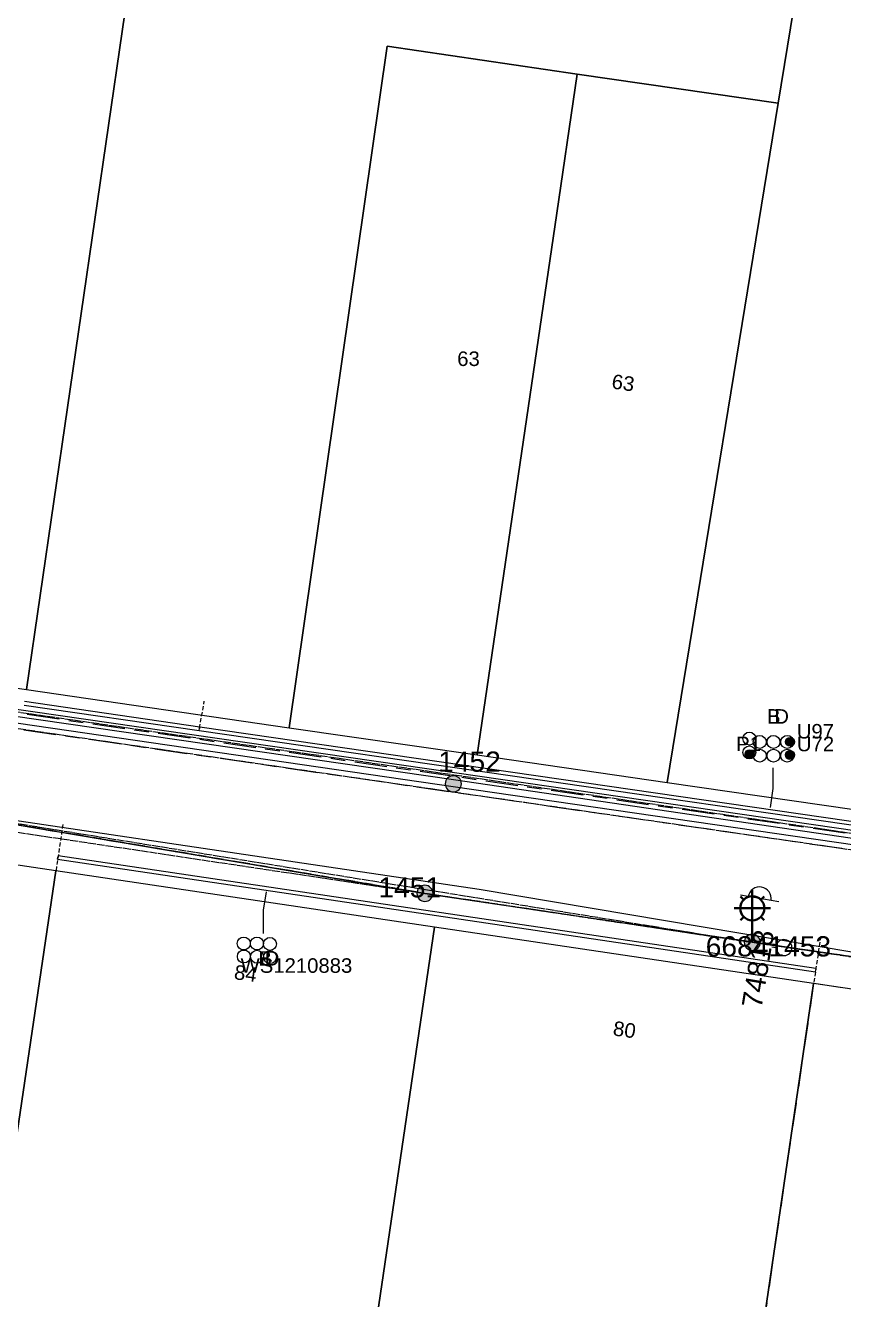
# Model space of a CAD drawing. Header units: metres. Extents: x 303290 to 305422, y 6242588 to 6244350.
# Drawn here: x 304297.7 to 304399, y 6243070.3 to 6243228.2 of the extents above; entities that cross this region are included whole.
import ezdxf
from ezdxf.enums import TextEntityAlignment as Align

# ---------------------------------------------------------------- set-up
doc = ezdxf.new("R2010")
doc.units = ezdxf.units.M
for name, pattern in [('Cable Exist OH', [1, 1, 0]), ('Cable Exist UG', [8.2, 4, -1.2, 1.8, -1.2]), ('Dash', [5, 3, -2]), ('DASHED', [0.75, 0.5, -0.25])]:
    doc.linetypes.add(name, pattern=pattern)
doc.layers.get('0').update_dxf_attribs({"color": 6})
for name, color, linetype in [('Cadastre Developer_SP_EXT', 9, 'Continuous'), ('Cadastre Land Parcels_SP_EXT', 9, 'Continuous'), ('Duct_SP_EXT', 7, 'Continuous'), ('Equip_SP_HV_EXT', 7, 'Continuous'), ('Equip_SP_LV_EXT', 7, 'Continuous'), ('Equip_SP_SL_EXT', 7, 'Continuous'), ('Mains_HV_EXT', 7, 'Continuous'), ('Mains_LV_EXT', 7, 'Continuous'), ('Mains_SL_EXT', 7, 'Continuous'), ('Mains_TR_EXT', 7, 'Continuous'), ('SupportsOH_SP_TR_HV_LV_SL_EXT', 7, 'Continuous'), ('UNKNOWN_FEATURES', 1, 'DASHED')]:
    doc.layers.add(name, color=color, linetype=linetype)
doc.styles.add('iecARIAL', font='arial.ttf', dxfattribs={"height": 2})
doc.styles.add('POLE_LABEL', font='arial.ttf')
doc.styles.get("Standard").update_dxf_attribs({"font": 'arial.ttf'})
doc.linetypes.add('Cable E OH', pattern='A,9.4,["E",Standard,S=1.7,R=0,X=0,Y=-1],0', length=9.4)
doc.linetypes.add('Cable P UG', pattern='A,6,-0.5,["P",Standard,S=1.7,R=0,X=0.5,Y=-1],-2.9', length=9.4)

# ---------------------------------------------------------------- blocks, each defined once
blk = doc.blocks.new('DUCT_EXT')
blk.add_circle((0, 0.8), 0.8)
at = {"flags": 1}
blk.add_attdef('Z', (0, 0), '', height=0.2, dxfattribs=at)
at = {"flags": 9}
for tag, p in [('DUCT_CODE', (0, 0)), ('XSECT_TYPE', (0, -0.2)), ('STATE', (0, -0.6)), ('FB_REFERENCE', (0, -0.4)), ('NOTES', (0, -0.8))]:
    blk.add_attdef(tag, text='', height=0.2, dxfattribs=at).set_placement(p, align=Align.MIDDLE_LEFT)
blk = doc.blocks.new('LV_OH_LINKS_OPEN_EXT')
for p, q in [((-0.17, 4.97), (-0.17, 5.46)), ((0.17, 4.97), (0.17, 5.46)), ((-0.17, 3), (-0.17, 2.5)), ((0.17, 3), (0.17, 2.5))]:
    blk.add_line(p, q)
blk.add_lwpolyline([(0, 2.99, 1), (0, 4.98, 1)], format="xyb", close=True)
at = {"flags": 9}
for tag, p in [('ACTUAL_STATUS', (0, 0)), ('CONSTRUCTED_VOLTAGE', (0, -0.2)), ('OPERATING_VOLTAGE', (0, -0.6)), ('ORIENTATION', (0, -0.8)), ('OWNED_BY', (0, -1)), ('STATE', (0, -1.2)), ('SWITCH_TYPE', (0, -1.4)), ('NO_PHASES', (0, -0.4)), ('USAGE', (0, -1.6)), ('LEGEND', (0, -1.8)), ('NOTES', (0, -2))]:
    blk.add_attdef(tag, text='', height=0.2, dxfattribs=at).set_placement(p, align=Align.MIDDLE_LEFT)
at = {"flags": 1}
blk.add_attdef('Z', (0, 0), '', height=0.2, dxfattribs=at)
blk = doc.blocks.new('SL_LANTERN_EXT')
at = {"lineweight": 40}
for p, q in [((0, 1.97), (0, 6.47)), ((-1.46, 5.68), (-1.06, 5.28)), ((1.46, 5.68), (1.06, 5.28)), ((-2.25, 4.22), (2.25, 4.22)), ((-1.46, 2.76), (-1.06, 3.16)), ((0, 0), (0, 2.72)), ((1.46, 2.76), (1.06, 3.16))]:
    blk.add_line(p, q, dxfattribs=at)
blk.add_circle((0, 4.22), 1.5, dxfattribs=at)
at = {"style": 'iecARIAL', "flags": 8}
blk.add_attdef('ASSET_NUM', (1.5, 1.5), '', height=2.5, dxfattribs=at)
for tag, p, height, flags in [('OPERATING_VOLTAGE', (0.98, -1.65), 0.2, 9), ('CONSTRUCTED_VOLTAGE', (0.98, -0.65), 0.2, 9), ('CONTROL_TYPE', (0.98, -0.85), 0.2, 9), ('LANTERN_PURPOSE', (0.98, -1.05), 0.2, 9), ('LANTERN_TYPE', (0.98, -1.25), 0.2, 9), ('NO_PHASES', (0.98, -1.45), 0.2, 9), ('LNUMBER', (2.18, -3.25), 2.5, 8), ('ORIENTATION', (0.98, -1.85), 0.2, 9), ('OWNED_BY', (0.98, -2.05), 0.2, 9), ('STATE', (0.98, -2.25), 0.2, 9), ('USAGE', (0.98, -2.45), 0.2, 9), ('CEXIST', (0.98, -2.65), 0.2, 9), ('CNEW', (0.98, -2.85), 0.2, 9), ('CNUMBER', (0.98, -3.05), 0.2, 9), ('CREMOVE', (0.98, -3.25), 0.2, 9), ('CREPLACE', (0.98, -3.45), 0.2, 9), ('LKINGHEIGHT', (0.98, -3.65), 0.2, 9), ('LBRACKET', (0.98, -3.85), 0.2, 9), ('LBRACKETVOCAB', (0.98, -4.05), 0.2, 9), ('LCATEGORY', (0.98, -4.25), 0.2, 9), ('LCHARGE1', (0.98, -4.45), 0.2, 9), ('LCHARGE1PERCENT', (0.98, -4.65), 0.2, 9), ('LCHARGE2', (0.98, -4.85), 0.2, 9), ('LCHARGE2PERCENT', (0.98, -5.05), 0.2, 9), ('LCHARGE3', (0.98, -5.25), 0.2, 9), ('LCHARGE3PERCENT', (0.98, -5.45), 0.2, 9), ('LEXIST', (0.98, -5.65), 0.2, 9), ('LLAMP', (0.98, -5.85), 0.2, 9), ('LLAMPVOCAB', (0.98, -6.05), 0.2, 9), ('LMAST', (0.98, -6.25), 0.2, 9), ('LMASTVOCAB', (0.98, -6.45), 0.2, 9), ('LNEW', (0.98, -6.65), 0.2, 9), ('LANTNUMBER', (0.98, -6.85), 0.2, 9), ('LOUTREACH', (0.98, -7.25), 0.2, 9), ('LOUTREACHVOCAB', (0.98, -7.45), 0.2, 9), ('LRATECODE', (0.98, -7.65), 0.2, 9), ('LREMOVE', (0.98, -7.85), 0.2, 9), ('LREPLACE', (0.98, -8.05), 0.2, 9), ('STREETNAME', (0.98, -9.25), 0.2, 9), ('SUBURB', (0.98, -9.45), 0.2, 1), ('LTYPE', (0.98, -8.25), 0.2, 9), ('LTYPEVOCAB', (0.98, -8.45), 0.2, 9), ('LEGEND', (0.98, -8.65), 0.2, 9), ('LOCATION', (0.98, -8.85), 0.2, 9), ('NOTES', (0.98, -9.05), 0.2, 9)]:
    blk.add_attdef(tag, p, '', height=height, dxfattribs=dict(flags=flags))
blk = doc.blocks.new('POLE_EXT')
blk.add_hatch(color=256).paths.add_polyline_path([(-1, 0, 1), (1, 0, 1)])
blk.add_lwpolyline([(-1, 0, 1), (1, 0, 1)], format="xyb", close=True)
for tag, height, flags, p in [('pNumber', 2.5, 8, (-17.84, 2.07)), ('OWNED_BY', 0.2, 9, (1.35, -0.4)), ('SPECIAL_USE', 0.2, 9, (1.35, -0.8)), ('STATE', 0.2, 9, (1.35, -1)), ('cLV', 0.2, 9, (1.35, -1.4)), ('hDepth', 0.2, 9, (1.35, -1.6)), ('PARENT', 0.2, 9, (1.35, -0.6)), ('USAGE', 0.2, 9, (1.35, -1.2)), ('hDia', 0.2, 9, (1.35, -1.8)), ('cHV', 0.2, 9, (1.35, -2)), ('LBRACKET', 0.2, 9, (1.35, -2.2)), ('LExisting', 0.2, 9, (1.35, -2.4)), ('LANTNUMBER', 0.2, 9, (1.35, -2.6)), ('LOther', 0.2, 9, (1.35, -2.8)), ('LRemove', 0.2, 9, (1.35, -3)), ('LEGEND', 0.2, 9, (1.35, -3.2)), ('cLinedev', 0.2, 9, (1.35, -3.4)), ('pExisting', 0.2, 9, (1.35, -3.8)), ('pFooting', 0.2, 9, (1.35, -4.4)), ('pNew', 0.2, 9, (1.35, -4.6)), ('LOCATION', 0.2, 9, (1.35, -3.6)), ('PFNUMBER', 0.2, 9, (1.35, -4)), ('NEWPFNUMBER', 0.2, 9, (1.35, -4.2)), ('pRelocate', 0.2, 9, (1.35, -5)), ('pRemove', 0.2, 9, (1.35, -5.2)), ('pReplace', 0.2, 9, (1.35, -5.4)), ('pStay', 0.2, 9, (1.35, -5.6)), ('pType', 0.2, 9, (1.35, -5.8)), ('cspan', 0.2, 9, (1.35, -6)), ('STREETNAME', 0.2, 9, (1.35, -6.2)), ('SUBURB', 0.2, 9, (1.35, -6.4)), ('OPERATED_BY', 0.2, 9, (1.36, -7.01)), ('NOTES', 0.2, 9, (1.35, -6.6)), ('MAINTAINED_BY', 0.2, 9, (1.36, -6.81))]:
    blk.add_attdef(tag, text='', height=height, dxfattribs=dict(flags=flags)).set_placement(p, align=Align.MIDDLE_LEFT)
at = {"style": 'POLE_LABEL'}
for tag, height, flags, p in [('ASSET_NUM', 2.5, 8, (2, 2)), ('STRUCTURE_PLANT_NUMBER', 0.2, 9, (1.35, 0.03)), ('STREET_CODE', 0.2, 9, (1.35, -0.2))]:
    blk.add_attdef(tag, text='', height=height, dxfattribs=dict(at, flags=flags)).set_placement(p, align=Align.MIDDLE_LEFT)
at = {"flags": 1}
blk.add_attdef('Z', (1.35, -7.33), '', height=0.2, dxfattribs=at)
blk = doc.blocks.new('HV_USL_CLOSED_EXT')
blk.add_line((2.4, 5.5), (-2.4, 5.5))
blk.add_lwpolyline([(1.44, 5.5, 0.414214), (0, 6.94, 0.414214), (-1.44, 5.5)], format="xyb")
for tag, height, flags, p in [('ASSET_NUM', 2.5, 8, (2, 2)), ('STREET_CODE', 0.2, 9, (1.5, 0)), ('ACTUAL_STATUS', 0.2, 9, (1.5, -0.2)), ('CONSTRUCTED_VOLTAGE', 0.2, 9, (1.5, -0.4)), ('OPERATING_VOLTAGE', 0.2, 9, (1.5, -0.8)), ('ORIENTATION', 0.2, 9, (1.5, -1)), ('OWNED_BY', 0.2, 9, (1.5, -1.2)), ('OPERATED_BY', 0.2, 9, (1.5, -1.4)), ('NO_PHASES', 0.2, 9, (1.5, -0.6)), ('MAINTAINED_BY', 0.2, 9, (1.5, -1.6)), ('STATE', 0.2, 9, (1.5, -1.8)), ('SWITCH_TYPE', 0.2, 9, (1.5, -2)), ('STREETNAME', 0.2, 9, (1.5, -2.8)), ('SUBURB', 0.2, 9, (1.5, -3)), ('USAGE', 0.2, 9, (1.5, -2.2)), ('LEGEND', 0.2, 9, (1.5, -2.4)), ('LOCATION', 0.2, 9, (1.5, -2.6)), ('NOTES', 0.2, 9, (1.5, -3.2)), ('Z', 0.2, 1, (1.5, -3.6)), ('LABEL_ALIGNMENT', 0.2, 9, (1.5, -3.4))]:
    blk.add_attdef(tag, text='', height=height, dxfattribs=dict(flags=flags)).set_placement(p, align=Align.MIDDLE_LEFT)
blk = doc.blocks.new('CABLE_LARGE_EXT')
h = blk.add_hatch(color=256)
edge = h.paths.add_edge_path()
edge.add_arc((0, 0.55), 0.55, 0, 360)
blk.add_circle((0, 0.55), 0.55)
at = {"flags": 1}
blk.add_attdef('Z', (0, 0), '', height=0.2, dxfattribs=at)
at = {"flags": 9}
for tag, p in [('COND_CODE', (0, 0)), ('STATE', (0, -0.4)), ('XSECT_SIZE', (0, -0.6)), ('FB_REFERENCE', (0, -0.2)), ('NOTES', (0, -0.8))]:
    blk.add_attdef(tag, text='', height=0.2, dxfattribs=at).set_placement(p, align=Align.MIDDLE_LEFT)

msp = doc.modelspace()

# ---------------------------------------------------------------- linework, layer by layer
at = {"layer": 'Cadastre Developer_SP_EXT', "linetype": 'Dash'}
msp.add_lwpolyline([(304443.12, 6243102.42), (304395.34, 6243109.51), (304374.66, 6242968.9), (304422.45, 6242961.88), (304443.12, 6243102.42)], close=True, dxfattribs=at)
at = {"layer": 'Cadastre Land Parcels_SP_EXT', "linetype": 'Continuous'}
for points in [[(304485.28, 6243387.41), (304491.96, 6243432.53), (304424.54, 6243423.69), (304390.95, 6243218.58), (304377.19, 6243134.41), (304400.34, 6243131.06), (304412.7, 6243215.24), (304436.16, 6243211.77), (304458.71, 6243208.25), (304476.13, 6243325.63), (304485.28, 6243387.41)], [(304366.05, 6243222.19), (304342.51, 6243225.64), (304330.36, 6243141.19), (304353.65, 6243137.82), (304363.27, 6243203.25), (304366.05, 6243222.19)], [(304390.95, 6243218.58), (304366.05, 6243222.19), (304363.27, 6243203.25), (304353.65, 6243137.82), (304377.19, 6243134.41), (304390.95, 6243218.58)], [(304301.44, 6243123.45), (304251.31, 6243130.95), (304250.75, 6243129.56), (304252.95, 6243104.83), (304261.33, 6243083.95), (304261.58, 6243073.07), (304253.67, 6243061), (304234.62, 6243034.19), (304228.81, 6243017.88), (304221.3, 6243001.32), (304221.48, 6242991.43), (304280.61, 6242982.72), (304301.44, 6243123.45)], [(304348.36, 6243116.48), (304301.44, 6243123.45), (304280.61, 6242982.72), (304327.64, 6242975.81), (304348.36, 6243116.48)], [(304395.34, 6243109.51), (304348.36, 6243116.48), (304327.64, 6242975.81), (304374.66, 6242968.9), (304395.34, 6243109.51)], [(304660.4, 6243057.39), (304659.8, 6243063.83), (304656.01, 6243069.07), (304650.12, 6243071.87), (304395.34, 6243109.51), (304374.66, 6242968.9), (304610.22, 6242934.37), (304638.29, 6242930.26), (304660.4, 6243057.39)]]:
    msp.add_lwpolyline(points, close=True, dxfattribs=at)
for points in [[(304324.9, 6243332.35), (304297.78, 6243145.92), (304330.36, 6243141.19), (304342.51, 6243225.64), (304366.05, 6243222.19), (304390.95, 6243218.58), (304390.95, 6243218.58), (304424.54, 6243423.69)], [(304267.47, 6243150.31), (304297.78, 6243145.92), (304324.9, 6243332.35)]]:
    msp.add_lwpolyline(points, dxfattribs=at)
at = {"layer": 'Duct_SP_EXT'}
for p, q in [((304297.5, 6243143.99), (304319.2, 6243140.85)), ((304297.57, 6243144.47), (304319.27, 6243141.32)), ((304319.2, 6243140.85), (304319.23, 6243141.09)), ((304319.2, 6243140.85), (304319.23, 6243141.09)), ((304319.2, 6243140.85), (304429.35, 6243124.89)), ((304319.27, 6243141.32), (304319.23, 6243141.09)), ((304319.27, 6243141.32), (304319.23, 6243141.09)), ((304319.27, 6243141.32), (304429.42, 6243125.36)), ((304301.65, 6243124.9), (304301.69, 6243125.14)), ((304301.65, 6243124.9), (304395.55, 6243110.95)), ((304301.72, 6243125.37), (304301.69, 6243125.14)), ((304301.72, 6243125.37), (304395.62, 6243111.42)), ((304395.55, 6243110.95), (304395.59, 6243111.19)), ((304395.62, 6243111.42), (304395.59, 6243111.19))]:
    msp.add_line(p, q, dxfattribs=at)
for points in [[(304390.3, 6243136.23), (304390.3, 6243133.67), (304389.93, 6243131.32)], [(304327.17, 6243115.71), (304327.17, 6243118.61), (304327.52, 6243120.88)]]:
    msp.add_lwpolyline(points, dxfattribs=at)
at = {"layer": 'Mains_HV_EXT', "linetype": 'Cable P UG'}
for points in [[(303316.16, 6243314.49), (303386.86, 6243281.61), (303794.29, 6243219.6), (304221.32, 6243156.24), (304272.28, 6243147.01), (304350.82, 6243135.67), (304587.21, 6243101.43), (304667.41, 6243090.1), (304762.14, 6243074.17), (304886.51, 6243055.75), (304981.35, 6243043.75), (305056.06, 6243033.77), (305128.95, 6243023.27), (305191.75, 6243014.33), (305205.33, 6243078.02), (305286.78, 6243407.49)], [(304205.67, 6243143.19), (304269.88, 6243133.67), (304347.17, 6243120.67), (304428.09, 6243108.73), (304515.94, 6243095.7), (304597.01, 6243083.67), (304668.87, 6243073.01), (304747.81, 6243061.33), (304835.76, 6243048.42), (304887.28, 6243042.08), (304981.49, 6243026.95), (305064.16, 6243017.18), (305151.89, 6243004.93), (305219.08, 6242995.61), (305307.22, 6242983.4), (305395.58, 6242971.21), (305421.27, 6243010.88)]]:
    msp.add_lwpolyline(points, dxfattribs=at)
at = {"layer": 'Mains_HV_EXT', "linetype": 'Cable E OH'}
for points in [[(303316.16, 6243314.49), (303386.86, 6243281.61), (303794.29, 6243219.6), (304221.32, 6243156.24), (304272.1, 6243146.16), (304350.69, 6243134.78), (304430.74, 6243123.01), (304502.83, 6243112.74), (304587.08, 6243100.54), (304667.27, 6243089.21), (304762, 6243073.28), (304832.7, 6243062.83), (304886.38, 6243054.86), (304981.22, 6243042.86), (305055.93, 6243032.88), (305128.83, 6243022.38), (305192.37, 6243013.4), (305205.33, 6243078.02), (305286.78, 6243407.49)], [(305193.04, 6243012.66), (305128.53, 6243021.43), (305055.85, 6243032.05), (304981.04, 6243041.78), (304886, 6243053.91), (304832.65, 6243061.97), (304761.76, 6243072.32), (304667.21, 6243088.16), (304587.02, 6243099.51), (304502.69, 6243111.78), (304430.58, 6243122.26), (304350.66, 6243133.86), (304271.8, 6243145.34), (304221.36, 6243152.69), (304165.89, 6243160.78), (304086.42, 6243172.72), (304013.1, 6243183.73), (303852.81, 6243207.82), (303693.3, 6243231.79), (303530.31, 6243256.28), (303386.48, 6243277.89)], [(304205.67, 6243143.19), (304269.88, 6243133.67), (304353.87, 6243121.21), (304428.09, 6243108.73), (304515.94, 6243095.7), (304597.01, 6243083.67), (304668.87, 6243073.01), (304760.48, 6243059.51), (304835.76, 6243048.42), (304887.28, 6243042.08), (304981.49, 6243026.95), (305064.16, 6243017.18), (305151.89, 6243004.93), (305219.08, 6242995.61), (305307.22, 6242983.4), (305395.58, 6242971.21), (305421.78, 6243010.66)]]:
    msp.add_lwpolyline(points, dxfattribs=at)
at = {"layer": 'Mains_HV_EXT', "linetype": 'Cable Exist UG'}
for points in [[(304560.68, 6243081.28), (304561.63, 6243082.86), (304563.69, 6243088.57), (304565.79, 6243103.98), (304565.79, 6243103.98), (304540.97, 6243107.65), (304517.52, 6243111.04), (304470.52, 6243117.85), (304470.52, 6243117.85), (304451.13, 6243120.66), (304448.16, 6243119.07), (304448.16, 6243119.07), (304423.17, 6243122.69), (304242.06, 6243148.93), (304242.06, 6243148.93), (304209.43, 6243153.66), (304207.83, 6243154.15), (304207.83, 6243154.15), (304202.83, 6243156.08), (304199.57, 6243160.22), (304173.43, 6243163.67), (304170.79, 6243161.69), (304170.79, 6243161.69), (304010.89, 6243185.44)], [(304199.86, 6243180.56), (304200.58, 6243178.48), (304200.58, 6243178.48), (304199.23, 6243169.4), (304199.89, 6243162.99), (304204.06, 6243157.75), (304209.38, 6243155.69), (304241.09, 6243151.09), (304425.17, 6243124.42), (304425.17, 6243124.42), (304446.28, 6243121.37), (304448.42, 6243121.1), (304448.43, 6243121.15)]]:
    msp.add_lwpolyline(points, dxfattribs=at)
at = {"layer": 'Mains_HV_EXT', "linetype": 'Cable Exist OH'}
for points in [[(304205.67, 6243143.19), (304272.77, 6243131.84), (304387.73, 6243114.61)], [(304387.73, 6243114.61), (304428.08, 6243108.73)]]:
    msp.add_lwpolyline(points, dxfattribs=at)
at = {"layer": 'Mains_LV_EXT', "linetype": 'Cable Exist OH'}
for points in [[(304387.73, 6243114.61), (304347.17, 6243120.67), (304269.88, 6243133.67)], [(304387.73, 6243114.61), (304428.08, 6243108.73)]]:
    msp.add_lwpolyline(points, dxfattribs=at)
at = {"layer": 'Mains_SL_EXT', "linetype": 'Cable Exist OH'}
for points in [[(304205.67, 6243143.19), (304269.88, 6243133.67), (304387.73, 6243114.61)], [(304504.02, 6243097.47), (304428.08, 6243108.73), (304387.73, 6243114.61)]]:
    msp.add_lwpolyline(points, dxfattribs=at)
at = {"layer": 'Mains_TR_EXT', "linetype": 'Cable Exist OH'}
for points in [[(303316.07, 6243314.53), (303386.86, 6243281.61), (303794.29, 6243219.6), (304087.32, 6243176.12), (304166.7, 6243162.26), (304221.34, 6243154.21), (304272.06, 6243146.71), (304350.77, 6243135.37), (304430.83, 6243123.61), (304502.91, 6243113.33), (304587.17, 6243101.14), (304667.36, 6243089.8), (304762.09, 6243073.87), (304832.79, 6243063.42), (304886.47, 6243055.45), (304981.3, 6243043.43), (305056.19, 6243032.78), (305129.62, 6243021.72), (305192.72, 6243013.23), (305209.43, 6243086.55), (305286.75, 6243407.28)], [(303386.19, 6243275.54), (303532.05, 6243253.18), (303793.53, 6243215.81), (303853.87, 6243206.97), (303905.45, 6243199.23), (304013.47, 6243183.21), (304086.32, 6243172.26), (304166.35, 6243160.38), (304220.85, 6243152.1), (304271.71, 6243144.75), (304350.58, 6243133.26), (304430.27, 6243121.7), (304502.38, 6243111.22), (304586.73, 6243098.94), (304666.82, 6243087.62), (304761.67, 6243071.73), (304832.23, 6243061.43), (304885.92, 6243053.32), (304980.95, 6243041.16), (305055.6, 6243030.8), (305129.09, 6243019.64), (305193.34, 6243011.33), (305194.35, 6243012.27)], [(304011.43, 6243170.47), (304090.77, 6243158.47), (304162.77, 6243147.75), (304205.67, 6243143.19), (304269.88, 6243133.67), (304347.17, 6243120.67), (304428.08, 6243108.73), (304515.94, 6243095.7), (304597.01, 6243083.67), (304668.87, 6243073.01), (304760.48, 6243059.51), (304835.76, 6243048.42), (304887.28, 6243042.08), (304981.48, 6243026.91), (305063.57, 6243016.85), (305151.36, 6243004.72), (305218.64, 6242995.96), (305306.89, 6242983.93), (305395.79, 6242971.48)]]:
    msp.add_lwpolyline(points, dxfattribs=at)
at = {"layer": 'UNKNOWN_FEATURES'}
for points in [[(304319.25, 6243141.15), (304319.82, 6243144.47)], [(304302.3, 6243129.19), (304301.43, 6243123.32)], [(304396.21, 6243115.36), (304395.34, 6243109.49)]]:
    msp.add_lwpolyline(points, dxfattribs=at)

# ---------------------------------------------------------------- block references
at = {"layer": 'Duct_SP_EXT'}
for name, p in [('DUCT_EXT', (304387.38, 6243139.05)), ('DUCT_EXT', (304388.66, 6243138.64)), ('DUCT_EXT', (304390.36, 6243138.64)), ('DUCT_EXT', (304392.06, 6243138.64)), ('DUCT_EXT', (304387.37, 6243137.34)), ('CABLE_LARGE_EXT', (304387.41, 6243137.38)), ('DUCT_EXT', (304388.66, 6243136.94)), ('DUCT_EXT', (304390.36, 6243136.94)), ('DUCT_EXT', (304392.06, 6243136.94)), ('CABLE_LARGE_EXT', (304392.4, 6243137.28))]:
    msp.add_blockref(name, p, dxfattribs=at)
for name, p, rotation in [('CABLE_LARGE_EXT', (304392.96, 6243139.45), 90.00670038888971), ('DUCT_EXT', (304325.52, 6243114.46), 89.9535381332949), ('DUCT_EXT', (304327.15, 6243114.46), 89.9535381332949), ('DUCT_EXT', (304328.76, 6243114.41), 89.9535381332949), ('DUCT_EXT', (304325.53, 6243112.85), 89.9535381332949), ('DUCT_EXT', (304327.16, 6243112.82), 89.9535381332949), ('DUCT_EXT', (304328.77, 6243112.77), 89.9535381332949)]:
    msp.add_blockref(name, p, dxfattribs=dict(at, rotation=rotation))
at = {"layer": 'Equip_SP_HV_EXT'}
ref = msp.add_blockref('HV_USL_CLOSED_EXT', (304387.73, 6243114.61), dxfattribs=dict(at, rotation=350.4094413321072))
ref.add_attrib('ASSET_NUM', '6684', dxfattribs={"layer": '0', "height": 2.5}).set_placement((304389.73, 6243115.36), align=Align.TOP_RIGHT)
at = {"layer": 'Equip_SP_LV_EXT', "rotation": 260.4540489047992}
msp.add_blockref('LV_OH_LINKS_OPEN_EXT', (304387.73, 6243114.61), dxfattribs=at)
at = {"layer": 'Equip_SP_SL_EXT'}
ref = msp.add_blockref('SL_LANTERN_EXT', (304387.73, 6243114.61), dxfattribs=at)
ref.add_attrib('ASSET_NUM', '74818', dxfattribs={"layer": '0', "height": 2.5, "rotation": 80.5458, "style": 'iecARIAL'}).set_placement((304389.23, 6243116.11), align=Align.MIDDLE_RIGHT)
at = {"layer": 'SupportsOH_SP_TR_HV_LV_SL_EXT'}
ref = msp.add_blockref('POLE_EXT', (304350.69, 6243134.25), dxfattribs=at)
ref.add_attrib('ASSET_NUM', '1452', dxfattribs={"layer": '0', "height": 2.5, "rotation": 359.9817, "style": 'POLE_LABEL'}).set_placement((304352.69, 6243135), align=Align.BOTTOM_CENTER)
ref = msp.add_blockref('POLE_EXT', (304347.17, 6243120.67), dxfattribs=at)
ref.add_attrib('ASSET_NUM', '1451', dxfattribs={"layer": '0', "height": 2.5, "rotation": 359.9977, "style": 'POLE_LABEL'}).set_placement((304349.17, 6243121.42), align=Align.MIDDLE_RIGHT)
ref = msp.add_blockref('POLE_EXT', (304387.73, 6243114.61), dxfattribs=at)
ref.add_attrib('ASSET_NUM', '1453', dxfattribs={"layer": '0', "height": 2.5, "rotation": 359.9648, "style": 'POLE_LABEL'}).set_placement((304389.73, 6243115.36), align=Align.TOP_LEFT)

# ---------------------------------------------------------------- texts
at = {"layer": 'Cadastre Land Parcels_SP_EXT'}
msp.add_text('63', height=1.8, dxfattribs=at).set_placement((304351.17, 6243186.02))
for s, rotation, p in [('63', 351.7567, (304370.22, 6243183.25)), ('84', 351.9491, (304323.44, 6243110.06)), ('80', 351.9484, (304370.39, 6243103.09))]:
    msp.add_text(s, height=1.8, rotation=rotation, dxfattribs=at).set_placement(p)
at = {"layer": 'Duct_SP_EXT'}
for s, p in [('B', (304389.56, 6243141.7)), ('D', (304390.46, 6243141.7)), ('U97', (304393.25, 6243139.86)), ('P1', (304385.73, 6243138.3)), ('U72', (304393.26, 6243138.28)), ('B', (304326.53, 6243111.71)), ('D', (304327.32, 6243111.72)), ('WS1210883', (304324.33, 6243110.83))]:
    msp.add_text(s, height=1.8, dxfattribs=at).set_placement(p)

doc.saveas('drawing.dxf')
